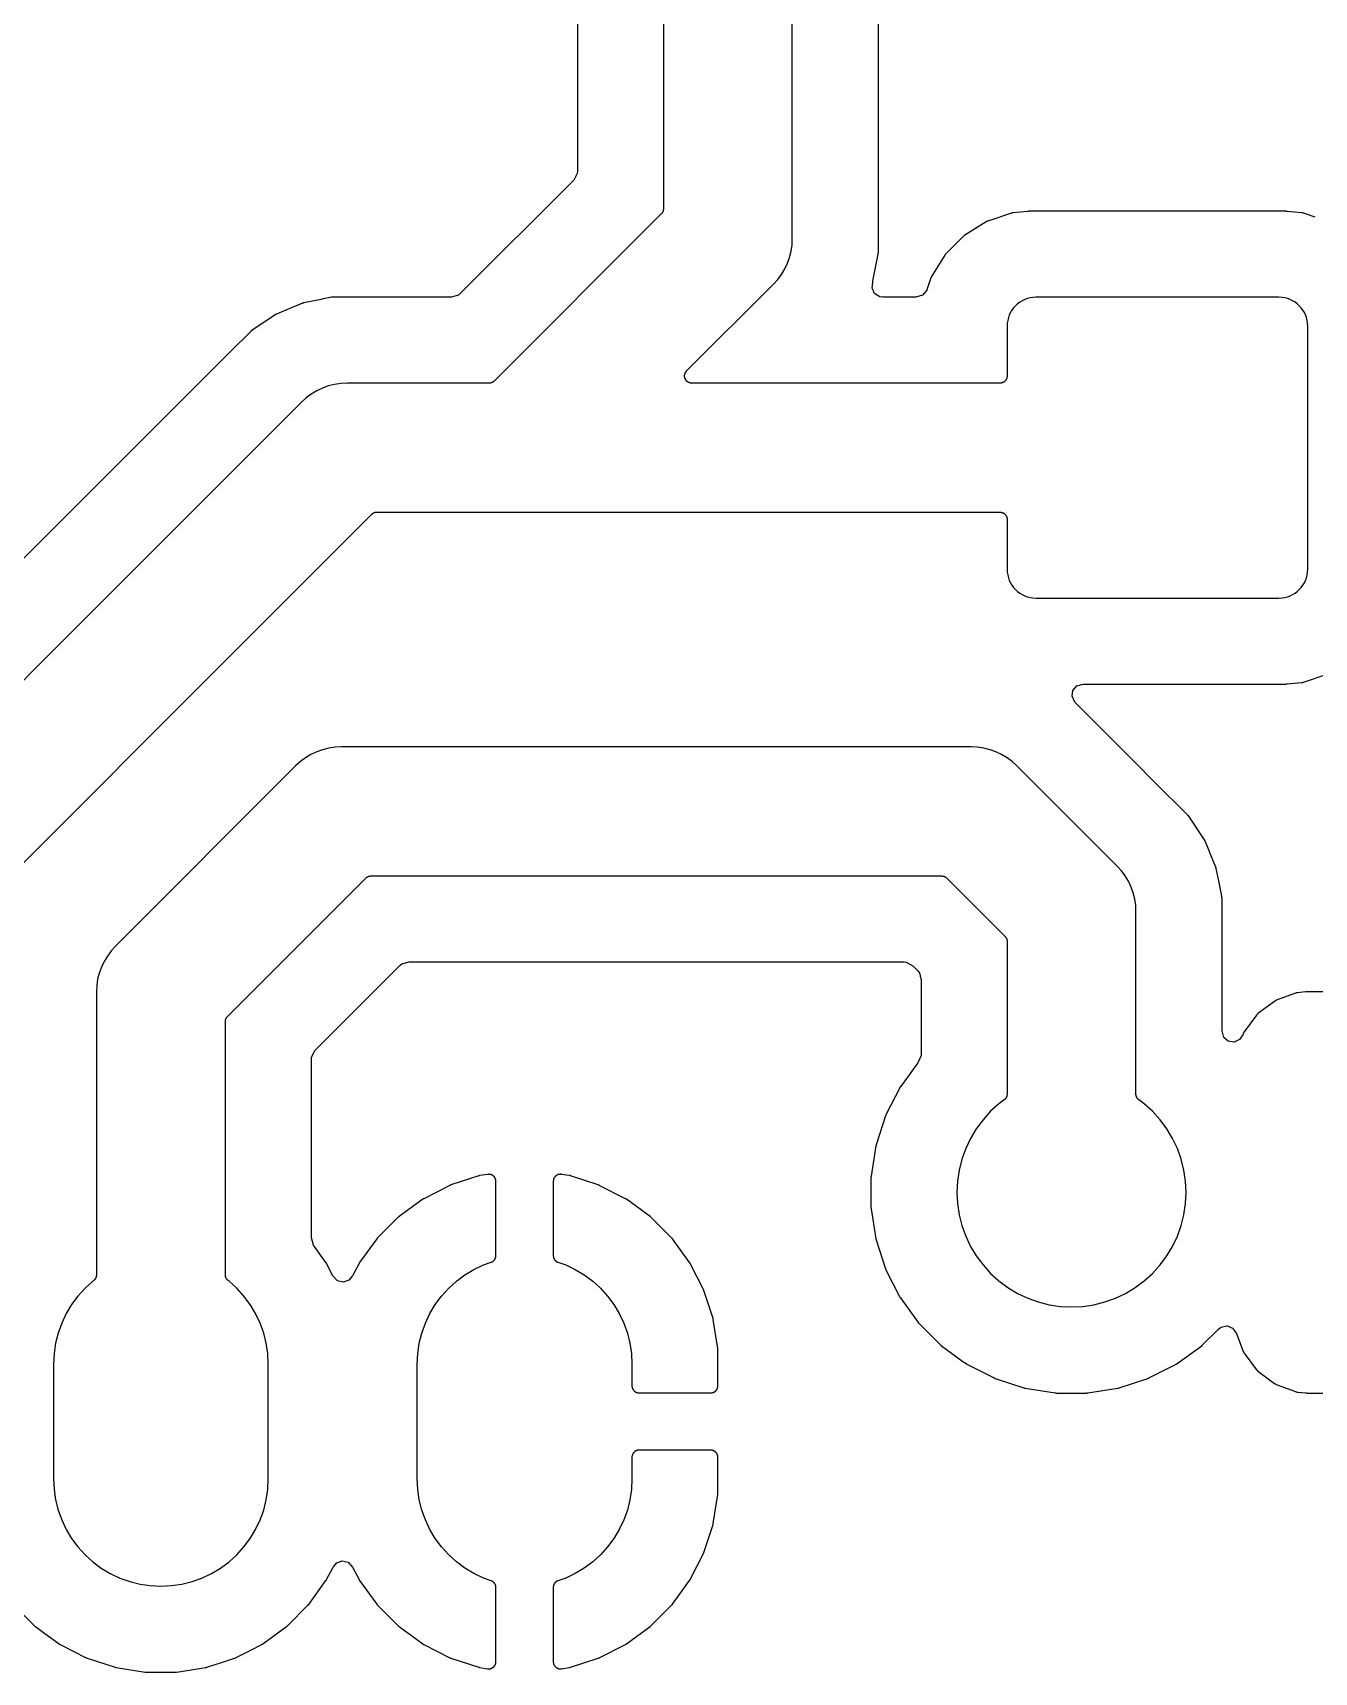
# Model space of a CAD drawing. Header units: metres. Extents: x 46.2 to 140.4, y -137.6 to -43.4.
# Drawn here: x 121.65 to 130.59, y -80.61 to -69.16 of the extents above; entities that cross this region are included whole.
import ezdxf

# ---------------------------------------------------------------- set-up
doc = ezdxf.new("R2010")
doc.units = ezdxf.units.M

msp = doc.modelspace()

# ---------------------------------------------------------------- linework, layer by layer
for points in [[(120.465, -76.072), (124.012, -72.525), (124.013, -72.524), (124.014, -72.523), (124.015, -72.522), (124.015, -72.522), (124.016, -72.521), (124.017, -72.52), (124.018, -72.519), (124.019, -72.519), (124.02, -72.518), (124.022, -72.517), (124.023, -72.517), (124.024, -72.516), (124.025, -72.516), (124.026, -72.515), (124.027, -72.515), (124.028, -72.514), (124.029, -72.514), (124.03, -72.513), (124.032, -72.513), (124.033, -72.512), (124.034, -72.512), (124.035, -72.512), (124.036, -72.511), (124.037, -72.511), (124.039, -72.511), (124.04, -72.511), (124.041, -72.511), (124.042, -72.51), (124.044, -72.51), (124.045, -72.51), (124.046, -72.51), (124.047, -72.51), (128.4, -72.51), (128.401, -72.51), (128.402, -72.51), (128.404, -72.51), (128.405, -72.51), (128.406, -72.511), (128.407, -72.511), (128.409, -72.511), (128.41, -72.511), (128.411, -72.511), (128.412, -72.512), (128.413, -72.512), (128.415, -72.512), (128.416, -72.513), (128.417, -72.513), (128.418, -72.514), (128.419, -72.514), (128.42, -72.515), (128.421, -72.515), (128.422, -72.516), (128.424, -72.516), (128.425, -72.517), (128.426, -72.517), (128.427, -72.518), (128.428, -72.519), (128.429, -72.519), (128.43, -72.52), (128.431, -72.521), (128.432, -72.522), (128.433, -72.522), (128.434, -72.523), (128.434, -72.524), (128.435, -72.525), (128.436, -72.526), (128.437, -72.527), (128.438, -72.528), (128.439, -72.529), (128.439, -72.529), (128.44, -72.53), (128.441, -72.531), (128.442, -72.532), (128.442, -72.534), (128.443, -72.535), (128.444, -72.536), (128.444, -72.537), (128.445, -72.538), (128.445, -72.539), (128.446, -72.54), (128.446, -72.541), (128.447, -72.542), (128.447, -72.543), (128.447, -72.545), (128.448, -72.546), (128.448, -72.547), (128.449, -72.548), (128.449, -72.549), (128.449, -72.55), (128.449, -72.552), (128.449, -72.553), (128.45, -72.554), (128.45, -72.555), (128.45, -72.557), (128.45, -72.558), (128.45, -72.559), (128.45, -72.56), (128.45, -72.909), (128.451, -72.93), (128.454, -72.949), (128.459, -72.968), (128.465, -72.987), (128.474, -73.004), (128.484, -73.021), (128.495, -73.037), (128.509, -73.051), (128.523, -73.065), (128.539, -73.076), (128.556, -73.086), (128.573, -73.095), (128.592, -73.101), (128.611, -73.106), (128.63, -73.109), (128.651, -73.11), (130.349, -73.11), (130.37, -73.109), (130.389, -73.106), (130.408, -73.101), (130.427, -73.095), (130.444, -73.086), (130.461, -73.076), (130.477, -73.065), (130.491, -73.051), (130.505, -73.037), (130.516, -73.021), (130.526, -73.004), (130.535, -72.987), (130.541, -72.968), (130.546, -72.949), (130.549, -72.93), (130.55, -72.909), (130.55, -71.211), (130.549, -71.19), (130.546, -71.171), (130.541, -71.152), (130.535, -71.133), (130.526, -71.116), (130.516, -71.099), (130.505, -71.083), (130.491, -71.069), (130.477, -71.055), (130.461, -71.044), (130.444, -71.034), (130.427, -71.025), (130.408, -71.019), (130.389, -71.014), (130.37, -71.011), (130.349, -71.01), (128.651, -71.01), (128.63, -71.011), (128.611, -71.014), (128.592, -71.019), (128.573, -71.025), (128.556, -71.034), (128.539, -71.044), (128.523, -71.055), (128.509, -71.069), (128.495, -71.083), (128.484, -71.099), (128.474, -71.116), (128.465, -71.133), (128.459, -71.152), (128.454, -71.171), (128.451, -71.19), (128.45, -71.211), (128.45, -71.56), (128.45, -71.561), (128.45, -71.562), (128.45, -71.563), (128.45, -71.565), (128.45, -71.566), (128.449, -71.567), (128.449, -71.568), (128.449, -71.57), (128.449, -71.571), (128.449, -71.572), (128.448, -71.573), (128.448, -71.574), (128.447, -71.575), (128.447, -71.577), (128.447, -71.578), (128.446, -71.579), (128.446, -71.58), (128.445, -71.581), (128.445, -71.582), (128.444, -71.583), (128.444, -71.584), (128.443, -71.585), (128.442, -71.586), (128.442, -71.588), (128.441, -71.589), (128.44, -71.59), (128.439, -71.591), (128.439, -71.591), (128.438, -71.592), (128.437, -71.593), (128.436, -71.594), (128.435, -71.595), (128.434, -71.596), (128.434, -71.597), (128.433, -71.598), (128.432, -71.598), (128.431, -71.599), (128.43, -71.6), (128.429, -71.601), (128.428, -71.601), (128.427, -71.602), (128.426, -71.603), (128.425, -71.603), (128.424, -71.604), (128.422, -71.604), (128.421, -71.605), (128.42, -71.605), (128.419, -71.606), (128.418, -71.606), (128.417, -71.607), (128.416, -71.607), (128.415, -71.608), (128.413, -71.608), (128.412, -71.608), (128.411, -71.609), (128.41, -71.609), (128.409, -71.609), (128.407, -71.609), (128.406, -71.609), (128.405, -71.61), (128.404, -71.61), (128.402, -71.61), (128.401, -71.61), (128.4, -71.61), (126.248, -71.61), (126.246, -71.61), (126.245, -71.61), (126.244, -71.61), (126.243, -71.61), (126.242, -71.609), (126.24, -71.609), (126.239, -71.609), (126.238, -71.609), (126.237, -71.609), (126.236, -71.608), (126.234, -71.608), (126.233, -71.608), (126.232, -71.607), (126.231, -71.607), (126.23, -71.606), (126.229, -71.606), (126.227, -71.605), (126.226, -71.605), (126.225, -71.604), (126.224, -71.604), (126.223, -71.603), (126.222, -71.603), (126.221, -71.602), (126.22, -71.601), (126.219, -71.601), (126.218, -71.6), (126.217, -71.599), (126.216, -71.598), (126.215, -71.598), (126.214, -71.597), (126.213, -71.596), (126.212, -71.595), (126.211, -71.594), (126.211, -71.593), (126.21, -71.592), (126.209, -71.591), (126.208, -71.591), (126.208, -71.59), (126.207, -71.589), (126.206, -71.588), (126.205, -71.586), (126.205, -71.585), (126.204, -71.584), (126.204, -71.583), (126.203, -71.582), (126.203, -71.581), (126.202, -71.58), (126.202, -71.579), (126.201, -71.578), (126.201, -71.577), (126.2, -71.575), (126.2, -71.574), (126.2, -71.573), (126.199, -71.572), (126.199, -71.571), (126.199, -71.57), (126.198, -71.568), (126.198, -71.567), (126.198, -71.566), (126.198, -71.565), (126.198, -71.563), (126.198, -71.562), (126.198, -71.561), (126.198, -71.56), (126.198, -71.559), (126.198, -71.557), (126.198, -71.556), (126.198, -71.555), (126.198, -71.554), (126.198, -71.552), (126.198, -71.551), (126.199, -71.55), (126.199, -71.549), (126.199, -71.548), (126.2, -71.546), (126.2, -71.545), (126.2, -71.544), (126.201, -71.543), (126.201, -71.542), (126.202, -71.541), (126.202, -71.539), (126.203, -71.538), (126.203, -71.537), (126.204, -71.536), (126.204, -71.535), (126.205, -71.534), (126.205, -71.533), (126.206, -71.532), (126.207, -71.531), (126.208, -71.53), (126.208, -71.529), (126.209, -71.528), (126.21, -71.527), (126.211, -71.526), (126.211, -71.525), (126.212, -71.524), (126.818, -70.919), (126.848, -70.886), (126.874, -70.85), (126.897, -70.812), (126.916, -70.772), (126.931, -70.731), (126.942, -70.688), (126.948, -70.644), (126.95, -70.599), (126.95, -58.601)], [(130.601, -70.45), (130.519, -70.423), (130.517, -70.422), (130.516, -70.422), (130.515, -70.422), (130.514, -70.421), (130.513, -70.421), (130.511, -70.421), (130.51, -70.421), (130.509, -70.42), (130.508, -70.42), (130.508, -70.42), (130.405, -70.41), (130.404, -70.41), (130.403, -70.41), (130.401, -70.41), (130.4, -70.409), (128.6, -70.409), (128.599, -70.41), (128.597, -70.41), (128.596, -70.41), (128.595, -70.41), (128.492, -70.42), (128.491, -70.42), (128.49, -70.421), (128.489, -70.421), (128.488, -70.421), (128.487, -70.421), (128.485, -70.421), (128.484, -70.422), (128.483, -70.422), (128.482, -70.422), (128.481, -70.423), (128.481, -70.423), (128.315, -70.478), (128.315, -70.478), (128.314, -70.478), (128.313, -70.479), (128.312, -70.479), (128.311, -70.479), (128.309, -70.48), (128.308, -70.48), (128.307, -70.481), (128.306, -70.481), (128.305, -70.482), (128.304, -70.483), (128.155, -70.575), (128.154, -70.576), (128.153, -70.576), (128.152, -70.577), (128.151, -70.578), (128.15, -70.578), (128.149, -70.579), (128.148, -70.58), (128.147, -70.581), (128.146, -70.582), (128.022, -70.706), (128.021, -70.707), (128.02, -70.708), (128.019, -70.709), (128.018, -70.71), (128.018, -70.711), (128.017, -70.712), (128.016, -70.713), (128.016, -70.714), (128.015, -70.715), (127.923, -70.864), (127.922, -70.865), (127.921, -70.866), (127.921, -70.867), (127.92, -70.868), (127.92, -70.869), (127.919, -70.871), (127.919, -70.872), (127.919, -70.873), (127.918, -70.874), (127.918, -70.875), (127.918, -70.875), (127.918, -70.875), (127.89, -70.957), (127.889, -70.961), (127.859, -70.996), (127.813, -71.009), (127.581, -71.009), (127.562, -71.007), (127.543, -70.995), (127.542, -70.994), (127.541, -70.994), (127.524, -70.984), (127.516, -70.966), (127.516, -70.965), (127.516, -70.964), (127.507, -70.947), (127.51, -70.928), (127.51, -70.927), (127.51, -70.926), (127.512, -70.904), (127.512, -70.902), (127.512, -70.901), (127.512, -70.9), (127.513, -70.898), (127.512, -70.897), (127.512, -70.896), (127.512, -70.895), (127.522, -70.849), (127.55, -70.708), (127.55, -70.707), (127.55, -70.706), (127.55, -70.705), (127.55, -70.703), (127.55, -70.702), (127.55, -70.701), (127.55, -70.7), (127.551, -70.699), (127.551, -58.501)], [(126.05, -58.807), (126.05, -70.393), (126.05, -70.394), (126.05, -70.395), (126.05, -70.396), (126.05, -70.398), (126.049, -70.399), (126.049, -70.4), (126.049, -70.401), (126.049, -70.403), (126.049, -70.404), (126.048, -70.405), (126.048, -70.406), (126.048, -70.407), (126.047, -70.408), (126.047, -70.41), (126.046, -70.411), (126.046, -70.412), (126.045, -70.413), (126.045, -70.414), (126.044, -70.415), (126.044, -70.416), (126.043, -70.417), (126.043, -70.418), (126.042, -70.42), (126.041, -70.421), (126.041, -70.422), (126.04, -70.423), (126.039, -70.424), (126.038, -70.425), (126.038, -70.425), (126.037, -70.426), (126.036, -70.427), (126.035, -70.428), (124.868, -71.595), (124.867, -71.596), (124.866, -71.597), (124.865, -71.598), (124.865, -71.598), (124.864, -71.599), (124.863, -71.6), (124.862, -71.601), (124.861, -71.601), (124.86, -71.602), (124.858, -71.603), (124.857, -71.603), (124.856, -71.604), (124.855, -71.604), (124.854, -71.605), (124.853, -71.605), (124.852, -71.606), (124.851, -71.606), (124.85, -71.607), (124.848, -71.607), (124.847, -71.608), (124.846, -71.608), (124.845, -71.608), (124.844, -71.609), (124.843, -71.609), (124.841, -71.609), (124.84, -71.609), (124.839, -71.609), (124.838, -71.61), (124.836, -71.61), (124.835, -71.61), (124.834, -71.61), (124.833, -71.61), (123.841, -71.61), (123.796, -71.612), (123.752, -71.618), (123.709, -71.629), (123.668, -71.644), (123.628, -71.663), (123.59, -71.686), (123.554, -71.712), (123.521, -71.742), (119.682, -75.581)], [(125.449, -64.462), (125.449, -70.132), (125.448, -70.145), (125.423, -70.192), (124.628, -70.986), (124.618, -70.995), (124.567, -71.009), (123.741, -71.009), (123.74, -71.01), (123.739, -71.01), (123.738, -71.01), (123.737, -71.01), (123.735, -71.01), (123.734, -71.01), (123.733, -71.01), (123.732, -71.01), (123.663, -71.024), (123.659, -71.025), (123.538, -71.049), (123.537, -71.049), (123.536, -71.049), (123.535, -71.05), (123.534, -71.05), (123.532, -71.05), (123.531, -71.051), (123.53, -71.051), (123.529, -71.052), (123.48, -71.072), (123.472, -71.075), (123.347, -71.127), (123.346, -71.128), (123.345, -71.128), (123.344, -71.129), (123.342, -71.129), (123.342, -71.129), (123.341, -71.13), (123.34, -71.13), (123.339, -71.131), (123.338, -71.132), (123.174, -71.241), (123.173, -71.242), (123.172, -71.243), (123.172, -71.243), (123.171, -71.244), (123.17, -71.244), (123.169, -71.245), (123.169, -71.246), (123.168, -71.247), (123.167, -71.248), (123.023, -71.391), (123.023, -71.391), (119.33, -75.084)], [(132.338, -75.859), (130.542, -75.859), (130.541, -75.86), (130.54, -75.86), (130.539, -75.86), (130.537, -75.86), (130.537, -75.86), (130.537, -75.86), (130.477, -75.866), (130.476, -75.866), (130.475, -75.866), (130.474, -75.867), (130.473, -75.867), (130.472, -75.867), (130.47, -75.867), (130.469, -75.868), (130.468, -75.868), (130.467, -75.868), (130.466, -75.869), (130.465, -75.869), (130.465, -75.869), (130.33, -75.919), (130.329, -75.92), (130.328, -75.92), (130.327, -75.921), (130.326, -75.921), (130.325, -75.922), (130.324, -75.922), (130.323, -75.923), (130.323, -75.923), (130.322, -75.923), (130.321, -75.924), (130.32, -75.925), (130.319, -75.926), (130.318, -75.926), (130.202, -76.012), (130.202, -76.013), (130.201, -76.014), (130.2, -76.015), (130.199, -76.015), (130.198, -76.016), (130.197, -76.017), (130.197, -76.017), (130.196, -76.018), (130.195, -76.019), (130.195, -76.02), (130.194, -76.021), (130.193, -76.022), (130.192, -76.022), (130.106, -76.138), (130.105, -76.139), (130.105, -76.14), (130.104, -76.141), (130.103, -76.142), (130.103, -76.143), (130.103, -76.143), (130.102, -76.144), (130.102, -76.145), (130.101, -76.146), (130.101, -76.147), (130.1, -76.148), (130.1, -76.149), (130.099, -76.15), (130.096, -76.159), (130.072, -76.193), (130.035, -76.21), (129.995, -76.205), (129.964, -76.178), (129.951, -76.132), (129.951, -75.201), (129.95, -75.2), (129.95, -75.199), (129.95, -75.198), (129.95, -75.197), (129.95, -75.195), (129.95, -75.194), (129.95, -75.193), (129.95, -75.192), (129.926, -75.072), (129.926, -75.072), (129.924, -75.064), (129.911, -74.998), (129.911, -74.997), (129.911, -74.996), (129.91, -74.995), (129.91, -74.994), (129.91, -74.992), (129.909, -74.991), (129.909, -74.99), (129.908, -74.989), (129.864, -74.883), (129.863, -74.879), (129.833, -74.807), (129.832, -74.806), (129.832, -74.805), (129.831, -74.804), (129.831, -74.802), (129.831, -74.802), (129.83, -74.801), (129.83, -74.8), (129.829, -74.799), (129.828, -74.798), (129.719, -74.634), (129.718, -74.633), (129.717, -74.632), (129.717, -74.631), (129.716, -74.63), (129.715, -74.63), (129.714, -74.629), (129.713, -74.628), (129.712, -74.627), (129.617, -74.531), (129.573, -74.488), (129.573, -74.488), (129.251, -74.166), (128.923, -73.838), (128.904, -73.795), (128.909, -73.755), (128.936, -73.724), (128.982, -73.711), (130.4, -73.711), (130.401, -73.71), (130.403, -73.71), (130.404, -73.71), (130.405, -73.71), (130.508, -73.7), (130.509, -73.7), (130.511, -73.699), (130.512, -73.699), (130.513, -73.699), (130.515, -73.699), (130.516, -73.698), (130.517, -73.698), (130.519, -73.697), (130.685, -73.642)], [(122.166, -75.61), (122.143, -75.648), (122.124, -75.688), (122.109, -75.729), (122.098, -75.772), (122.092, -75.816), (122.09, -75.861), (122.09, -77.836), (122.09, -77.837), (122.09, -77.839), (122.09, -77.84), (122.089, -77.841), (122.089, -77.843), (122.089, -77.844), (122.089, -77.845), (122.089, -77.846), (122.088, -77.848), (122.088, -77.849), (122.088, -77.85), (122.087, -77.851), (122.087, -77.853), (122.086, -77.854), (122.086, -77.855), (122.086, -77.856), (122.085, -77.858), (122.084, -77.859), (122.084, -77.86), (122.083, -77.861), (122.083, -77.862), (122.082, -77.863), (122.081, -77.864), (122.08, -77.865), (122.08, -77.866), (122.079, -77.867), (122.078, -77.868), (122.077, -77.869), (122.076, -77.87), (122.075, -77.871), (122.074, -77.872), (122.074, -77.873), (122.073, -77.874), (122.072, -77.875), (122.071, -77.876), (122.07, -77.876), (122.064, -77.88), (122.01, -77.93), (121.96, -77.984), (121.916, -78.043), (121.879, -78.106), (121.847, -78.173), (121.822, -78.242), (121.804, -78.314), (121.794, -78.386), (121.79, -78.461), (121.79, -79.259), (121.794, -79.334), (121.804, -79.406), (121.822, -79.478), (121.847, -79.547), (121.879, -79.614), (121.916, -79.677), (121.96, -79.736), (122.01, -79.79), (122.064, -79.84), (122.123, -79.884), (122.186, -79.921), (122.253, -79.953), (122.322, -79.978), (122.394, -79.996), (122.466, -80.006), (122.54, -80.01), (122.614, -80.006), (122.686, -79.996), (122.758, -79.978), (122.827, -79.953), (122.894, -79.921), (122.957, -79.884), (123.016, -79.84), (123.07, -79.79), (123.12, -79.736), (123.164, -79.677), (123.201, -79.614), (123.233, -79.547), (123.258, -79.478), (123.276, -79.406), (123.286, -79.334), (123.29, -79.259), (123.29, -78.461), (123.286, -78.386), (123.276, -78.314), (123.258, -78.242), (123.233, -78.173), (123.201, -78.106), (123.164, -78.043), (123.12, -77.984), (123.07, -77.93), (123.016, -77.88), (123.01, -77.876), (123.01, -77.876), (123.009, -77.875), (123.008, -77.874), (123.007, -77.873), (123.006, -77.873), (123.005, -77.872), (123.004, -77.871), (123.004, -77.87), (123.003, -77.869), (123.002, -77.868), (123.001, -77.867), (123.001, -77.867), (123, -77.866), (122.999, -77.865), (122.999, -77.864), (122.998, -77.863), (122.997, -77.862), (122.997, -77.861), (122.996, -77.86), (122.996, -77.859), (122.995, -77.858), (122.995, -77.857), (122.994, -77.856), (122.994, -77.854), (122.993, -77.853), (122.993, -77.852), (122.993, -77.851), (122.992, -77.85), (122.992, -77.849), (122.992, -77.848), (122.991, -77.847), (122.991, -77.845), (122.991, -77.844), (122.991, -77.843), (122.991, -77.842), (122.99, -77.841), (122.99, -77.84), (122.99, -77.839), (122.99, -77.837), (122.99, -77.836), (122.99, -76.067), (122.99, -76.066), (122.99, -76.065), (122.99, -76.064), (122.99, -76.062), (122.991, -76.061), (122.991, -76.06), (122.991, -76.059), (122.991, -76.057), (122.991, -76.056), (122.992, -76.055), (122.992, -76.054), (122.992, -76.053), (122.993, -76.052), (122.993, -76.05), (122.994, -76.049), (122.994, -76.048), (122.995, -76.047), (122.995, -76.046), (122.996, -76.045), (122.996, -76.044), (122.997, -76.043), (122.997, -76.042), (122.998, -76.04), (122.999, -76.039), (122.999, -76.038), (123, -76.037), (123.001, -76.036), (123.002, -76.035), (123.002, -76.035), (123.003, -76.034), (123.004, -76.033), (123.005, -76.032), (123.972, -75.065), (123.973, -75.064), (123.974, -75.063), (123.975, -75.062), (123.975, -75.062), (123.976, -75.061), (123.977, -75.06), (123.978, -75.059), (123.979, -75.059), (123.98, -75.058), (123.982, -75.057), (123.983, -75.057), (123.984, -75.056), (123.985, -75.056), (123.986, -75.055), (123.987, -75.055), (123.988, -75.054), (123.989, -75.054), (123.99, -75.053), (123.992, -75.053), (123.993, -75.052), (123.994, -75.052), (123.995, -75.052), (123.996, -75.051), (123.997, -75.051), (123.999, -75.051), (124, -75.051), (124.001, -75.051), (124.002, -75.05), (124.004, -75.05), (124.005, -75.05), (124.006, -75.05), (124.007, -75.05), (127.993, -75.05), (127.994, -75.05), (127.995, -75.05), (127.996, -75.05), (127.998, -75.05), (127.999, -75.051), (128, -75.051), (128.001, -75.051), (128.003, -75.051), (128.004, -75.051), (128.005, -75.052), (128.006, -75.052), (128.007, -75.052), (128.008, -75.053), (128.01, -75.053), (128.011, -75.054), (128.012, -75.054), (128.013, -75.055), (128.014, -75.055), (128.015, -75.056), (128.016, -75.056), (128.017, -75.057), (128.018, -75.057), (128.02, -75.058), (128.021, -75.059), (128.022, -75.059), (128.023, -75.06), (128.024, -75.061), (128.025, -75.062), (128.025, -75.062), (128.026, -75.063), (128.027, -75.064), (128.028, -75.065), (128.435, -75.472), (128.436, -75.473), (128.437, -75.474), (128.438, -75.475), (128.438, -75.475), (128.439, -75.476), (128.44, -75.477), (128.441, -75.478), (128.441, -75.479), (128.442, -75.48), (128.443, -75.482), (128.443, -75.483), (128.444, -75.484), (128.444, -75.485), (128.445, -75.486), (128.445, -75.487), (128.446, -75.488), (128.446, -75.489), (128.447, -75.49), (128.447, -75.492), (128.448, -75.493), (128.448, -75.494), (128.448, -75.495), (128.449, -75.496), (128.449, -75.497), (128.449, -75.499), (128.449, -75.5), (128.449, -75.501), (128.45, -75.502), (128.45, -75.504), (128.45, -75.505), (128.45, -75.506), (128.45, -75.507), (128.45, -76.574), (128.45, -76.575), (128.45, -76.577), (128.45, -76.578), (128.449, -76.579), (128.449, -76.58), (128.449, -76.582), (128.449, -76.583), (128.449, -76.584), (128.448, -76.586), (128.448, -76.587), (128.448, -76.588), (128.447, -76.589), (128.447, -76.591), (128.446, -76.592), (128.446, -76.593), (128.446, -76.594), (128.445, -76.595), (128.444, -76.597), (128.444, -76.598), (128.443, -76.599), (128.443, -76.6), (128.442, -76.601), (128.441, -76.602), (128.44, -76.603), (128.44, -76.604), (128.439, -76.605), (128.438, -76.606), (128.437, -76.607), (128.436, -76.608), (128.435, -76.609), (128.434, -76.61), (128.434, -76.611), (128.433, -76.612), (128.432, -76.613), (128.431, -76.613), (128.43, -76.614), (128.393, -76.642), (128.334, -76.694), (128.282, -76.753), (128.235, -76.816), (128.195, -76.883), (128.161, -76.954), (128.135, -77.028), (128.115, -77.104), (128.104, -77.182), (128.1, -77.26), (128.104, -77.338), (128.115, -77.416), (128.135, -77.492), (128.161, -77.566), (128.195, -77.637), (128.235, -77.704), (128.282, -77.767), (128.334, -77.826), (128.393, -77.878), (128.456, -77.925), (128.523, -77.965), (128.594, -77.999), (128.668, -78.025), (128.744, -78.045), (128.822, -78.056), (128.9, -78.06), (128.978, -78.056), (129.056, -78.045), (129.132, -78.025), (129.206, -77.999), (129.277, -77.965), (129.344, -77.925), (129.407, -77.878), (129.466, -77.826), (129.518, -77.767), (129.565, -77.704), (129.605, -77.637), (129.639, -77.566), (129.665, -77.492), (129.685, -77.416), (129.696, -77.338), (129.7, -77.26), (129.696, -77.182), (129.685, -77.104), (129.665, -77.028), (129.639, -76.954), (129.605, -76.883), (129.565, -76.816), (129.518, -76.753), (129.466, -76.694), (129.407, -76.642), (129.37, -76.614), (129.37, -76.613), (129.369, -76.613), (129.368, -76.612), (129.367, -76.611), (129.366, -76.61), (129.365, -76.61), (129.364, -76.609), (129.364, -76.608), (129.363, -76.607), (129.362, -76.606), (129.361, -76.605), (129.361, -76.604), (129.36, -76.603), (129.359, -76.603), (129.359, -76.602), (129.358, -76.601), (129.357, -76.6), (129.357, -76.599), (129.356, -76.598), (129.356, -76.597), (129.355, -76.595), (129.355, -76.594), (129.354, -76.593), (129.354, -76.592), (129.353, -76.591), (129.353, -76.59), (129.353, -76.589), (129.352, -76.588), (129.352, -76.587), (129.352, -76.586), (129.351, -76.584), (129.351, -76.583), (129.351, -76.582), (129.351, -76.581), (129.351, -76.58), (129.35, -76.579), (129.35, -76.578), (129.35, -76.576), (129.35, -76.575), (129.35, -76.574), (129.35, -75.301), (129.348, -75.256), (129.342, -75.212), (129.331, -75.169), (129.316, -75.128), (129.297, -75.088), (129.274, -75.05), (129.248, -75.014), (129.218, -74.981), (128.519, -74.282), (128.486, -74.252), (128.45, -74.226), (128.412, -74.203), (128.372, -74.184), (128.331, -74.169), (128.288, -74.158), (128.244, -74.152), (128.199, -74.15), (123.801, -74.15), (123.756, -74.152), (123.712, -74.158), (123.669, -74.169), (123.628, -74.184), (123.588, -74.203), (123.55, -74.226), (123.514, -74.252), (123.481, -74.282), (122.222, -75.541), (122.192, -75.574), (122.166, -75.61)], [(121.513, -80.143), (121.657, -80.287), (121.658, -80.288), (121.659, -80.289), (121.66, -80.29), (121.661, -80.29), (121.661, -80.29), (121.662, -80.291), (121.663, -80.292), (121.663, -80.292), (121.729, -80.34), (121.829, -80.413), (121.83, -80.413), (121.831, -80.414), (121.832, -80.415), (121.833, -80.416), (121.835, -80.416), (121.836, -80.417), (121.836, -80.417), (122.018, -80.51), (122.019, -80.51), (122.02, -80.511), (122.021, -80.511), (122.022, -80.512), (122.023, -80.512), (122.024, -80.512), (122.025, -80.513), (122.22, -80.576), (122.221, -80.576), (122.222, -80.577), (122.223, -80.577), (122.224, -80.577), (122.226, -80.578), (122.227, -80.578), (122.228, -80.578), (122.43, -80.61), (122.431, -80.61), (122.432, -80.61), (122.433, -80.61), (122.434, -80.61), (122.436, -80.61), (122.437, -80.611), (122.438, -80.611), (122.642, -80.611), (122.643, -80.611), (122.644, -80.61), (122.646, -80.61), (122.647, -80.61), (122.648, -80.61), (122.649, -80.61), (122.65, -80.61), (122.751, -80.594), (122.852, -80.578), (122.853, -80.578), (122.854, -80.578), (122.856, -80.577), (122.857, -80.577), (122.858, -80.577), (122.859, -80.576), (122.86, -80.576), (122.964, -80.542), (123.055, -80.513), (123.056, -80.512), (123.058, -80.512), (123.058, -80.512), (123.059, -80.511), (123.06, -80.511), (123.061, -80.51), (123.062, -80.51), (123.164, -80.458), (123.244, -80.417), (123.245, -80.416), (123.247, -80.416), (123.248, -80.415), (123.249, -80.414), (123.25, -80.413), (123.251, -80.413), (123.262, -80.405), (123.417, -80.292), (123.417, -80.292), (123.418, -80.291), (123.419, -80.29), (123.42, -80.29), (123.421, -80.289), (123.422, -80.288), (123.423, -80.287), (123.567, -80.143), (123.568, -80.142), (123.569, -80.141), (123.57, -80.14), (123.57, -80.139), (123.571, -80.138), (123.572, -80.137), (123.572, -80.137), (123.693, -79.971), (123.693, -79.97), (123.694, -79.969), (123.695, -79.968), (123.696, -79.967), (123.696, -79.965), (123.697, -79.964), (123.697, -79.964), (123.697, -79.964), (123.697, -79.964), (123.697, -79.964), (123.742, -79.877), (123.768, -79.846), (123.807, -79.833), (123.847, -79.843), (123.879, -79.877), (123.924, -79.964), (123.924, -79.965), (123.925, -79.966), (123.926, -79.967), (123.926, -79.969), (123.927, -79.97), (123.928, -79.971), (124.048, -80.136), (124.048, -80.137), (124.049, -80.138), (124.05, -80.139), (124.051, -80.14), (124.051, -80.14), (124.052, -80.141), (124.053, -80.142), (124.198, -80.287), (124.199, -80.288), (124.2, -80.289), (124.2, -80.289), (124.201, -80.29), (124.202, -80.291), (124.203, -80.292), (124.204, -80.292), (124.204, -80.292), (124.369, -80.412), (124.37, -80.413), (124.371, -80.414), (124.373, -80.414), (124.374, -80.415), (124.375, -80.416), (124.376, -80.416), (124.376, -80.416), (124.376, -80.416), (124.558, -80.509), (124.559, -80.51), (124.56, -80.51), (124.561, -80.511), (124.562, -80.511), (124.564, -80.512), (124.565, -80.512), (124.566, -80.512), (124.76, -80.576), (124.761, -80.576), (124.762, -80.576), (124.763, -80.576), (124.765, -80.577), (124.766, -80.577), (124.767, -80.577), (124.768, -80.577), (124.822, -80.586), (124.823, -80.586), (124.824, -80.586), (124.825, -80.586), (124.827, -80.587), (124.828, -80.587), (124.829, -80.587), (124.83, -80.587), (124.831, -80.587), (124.832, -80.587), (124.834, -80.586), (124.835, -80.586), (124.836, -80.586), (124.837, -80.586), (124.839, -80.586), (124.84, -80.586), (124.841, -80.585), (124.842, -80.585), (124.843, -80.585), (124.845, -80.584), (124.846, -80.584), (124.847, -80.584), (124.848, -80.583), (124.849, -80.583), (124.85, -80.582), (124.851, -80.582), (124.852, -80.581), (124.854, -80.581), (124.855, -80.58), (124.856, -80.579), (124.857, -80.579), (124.858, -80.578), (124.859, -80.577), (124.86, -80.577), (124.861, -80.576), (124.862, -80.575), (124.863, -80.574), (124.864, -80.574), (124.864, -80.573), (124.865, -80.572), (124.866, -80.571), (124.867, -80.57), (124.868, -80.569), (124.869, -80.568), (124.869, -80.567), (124.87, -80.566), (124.871, -80.565), (124.872, -80.564), (124.872, -80.563), (124.873, -80.562), (124.874, -80.561), (124.874, -80.56), (124.875, -80.559), (124.875, -80.558), (124.876, -80.557), (124.876, -80.556), (124.877, -80.555), (124.877, -80.553), (124.877, -80.552), (124.878, -80.551), (124.878, -80.55), (124.879, -80.549), (124.879, -80.548), (124.879, -80.546), (124.879, -80.545), (124.879, -80.544), (124.88, -80.543), (124.88, -80.542), (124.88, -80.54), (124.88, -80.539), (124.88, -80.538), (124.88, -80.537), (124.88, -80.019), (124.88, -80.018), (124.88, -80.017), (124.88, -80.016), (124.88, -80.014), (124.88, -80.013), (124.879, -80.012), (124.879, -80.011), (124.879, -80.009), (124.879, -80.008), (124.879, -80.007), (124.878, -80.006), (124.878, -80.005), (124.877, -80.004), (124.877, -80.002), (124.877, -80.001), (124.876, -80), (124.876, -79.999), (124.875, -79.998), (124.875, -79.997), (124.874, -79.996), (124.874, -79.995), (124.873, -79.993), (124.872, -79.992), (124.872, -79.991), (124.871, -79.99), (124.87, -79.989), (124.869, -79.988), (124.869, -79.987), (124.868, -79.987), (124.867, -79.986), (124.866, -79.985), (124.865, -79.984), (124.864, -79.983), (124.864, -79.982), (124.863, -79.981), (124.862, -79.981), (124.861, -79.98), (124.86, -79.979), (124.859, -79.978), (124.858, -79.978), (124.857, -79.977), (124.856, -79.976), (124.855, -79.976), (124.854, -79.975), (124.852, -79.975), (124.851, -79.974), (124.85, -79.973), (124.849, -79.973), (124.848, -79.973), (124.847, -79.972), (124.847, -79.972), (124.793, -79.953), (124.726, -79.921), (124.663, -79.884), (124.604, -79.84), (124.55, -79.79), (124.5, -79.736), (124.456, -79.677), (124.419, -79.614), (124.387, -79.547), (124.362, -79.478), (124.344, -79.406), (124.334, -79.334), (124.33, -79.259), (124.33, -78.461), (124.334, -78.386), (124.344, -78.314), (124.362, -78.242), (124.387, -78.173), (124.419, -78.106), (124.456, -78.043), (124.5, -77.984), (124.55, -77.93), (124.604, -77.88), (124.663, -77.836), (124.726, -77.799), (124.793, -77.767), (124.847, -77.748), (124.848, -77.747), (124.849, -77.747), (124.85, -77.747), (124.851, -77.746), (124.852, -77.745), (124.854, -77.745), (124.855, -77.744), (124.856, -77.744), (124.857, -77.743), (124.858, -77.742), (124.859, -77.742), (124.86, -77.741), (124.861, -77.74), (124.862, -77.739), (124.863, -77.739), (124.864, -77.738), (124.864, -77.737), (124.865, -77.736), (124.866, -77.735), (124.867, -77.734), (124.868, -77.733), (124.869, -77.733), (124.869, -77.732), (124.87, -77.731), (124.871, -77.73), (124.872, -77.729), (124.872, -77.728), (124.873, -77.727), (124.874, -77.725), (124.874, -77.724), (124.875, -77.723), (124.875, -77.722), (124.876, -77.721), (124.876, -77.72), (124.877, -77.719), (124.877, -77.718), (124.877, -77.716), (124.878, -77.715), (124.878, -77.714), (124.879, -77.713), (124.879, -77.712), (124.879, -77.711), (124.879, -77.709), (124.879, -77.708), (124.88, -77.707), (124.88, -77.706), (124.88, -77.704), (124.88, -77.703), (124.88, -77.702), (124.88, -77.701), (124.88, -77.183), (124.88, -77.182), (124.88, -77.181), (124.88, -77.18), (124.88, -77.178), (124.88, -77.177), (124.879, -77.176), (124.879, -77.175), (124.879, -77.174), (124.879, -77.172), (124.879, -77.171), (124.878, -77.17), (124.878, -77.169), (124.877, -77.168), (124.877, -77.167), (124.877, -77.165), (124.876, -77.164), (124.876, -77.163), (124.875, -77.162), (124.875, -77.161), (124.874, -77.16), (124.874, -77.159), (124.873, -77.158), (124.872, -77.157), (124.872, -77.156), (124.871, -77.155), (124.87, -77.154), (124.869, -77.153), (124.869, -77.152), (124.868, -77.151), (124.867, -77.15), (124.866, -77.149), (124.865, -77.148), (124.864, -77.147), (124.864, -77.146), (124.863, -77.146), (124.862, -77.145), (124.861, -77.144), (124.86, -77.143), (124.859, -77.143), (124.858, -77.142), (124.857, -77.141), (124.856, -77.141), (124.855, -77.14), (124.854, -77.139), (124.852, -77.139), (124.851, -77.138), (124.85, -77.138), (124.849, -77.137), (124.848, -77.137), (124.847, -77.136), (124.846, -77.136), (124.845, -77.136), (124.843, -77.135), (124.842, -77.135), (124.841, -77.135), (124.84, -77.134), (124.839, -77.134), (124.837, -77.134), (124.836, -77.134), (124.835, -77.134), (124.834, -77.134), (124.832, -77.133), (124.831, -77.133), (124.83, -77.133), (124.829, -77.133), (124.828, -77.133), (124.827, -77.133), (124.825, -77.134), (124.824, -77.134), (124.823, -77.134), (124.822, -77.134), (124.768, -77.143), (124.767, -77.143), (124.766, -77.143), (124.765, -77.143), (124.763, -77.144), (124.762, -77.144), (124.761, -77.144), (124.76, -77.144), (124.566, -77.208), (124.565, -77.208), (124.564, -77.208), (124.562, -77.209), (124.561, -77.209), (124.56, -77.21), (124.559, -77.21), (124.558, -77.211), (124.376, -77.304), (124.375, -77.304), (124.374, -77.305), (124.373, -77.306), (124.371, -77.306), (124.37, -77.307), (124.369, -77.308), (124.204, -77.428), (124.203, -77.429), (124.202, -77.429), (124.201, -77.43), (124.2, -77.431), (124.199, -77.432), (124.198, -77.432), (124.198, -77.433), (124.053, -77.578), (124.052, -77.579), (124.051, -77.58), (124.051, -77.58), (124.05, -77.581), (124.049, -77.582), (124.048, -77.583), (124.048, -77.584), (124.048, -77.584), (123.928, -77.749), (123.927, -77.75), (123.926, -77.751), (123.926, -77.753), (123.925, -77.754), (123.924, -77.755), (123.924, -77.756), (123.924, -77.756), (123.924, -77.756), (123.879, -77.843), (123.853, -77.874), (123.813, -77.887), (123.774, -77.877), (123.741, -77.843), (123.697, -77.756), (123.696, -77.755), (123.696, -77.753), (123.695, -77.752), (123.694, -77.751), (123.693, -77.75), (123.693, -77.749), (123.606, -77.629), (123.591, -77.577), (123.591, -76.328), (123.592, -76.315), (123.617, -76.268), (124.212, -75.674), (124.222, -75.665), (124.273, -75.651), (127.732, -75.651), (127.745, -75.652), (127.792, -75.677), (127.826, -75.712), (127.836, -75.724), (127.836, -75.725), (127.837, -75.726), (127.837, -75.727), (127.838, -75.727), (127.842, -75.747), (127.842, -75.749), (127.843, -75.75), (127.849, -75.773), (127.849, -76.298), (127.849, -76.304), (127.826, -76.355), (127.826, -76.355), (127.705, -76.523), (127.704, -76.524), (127.703, -76.525), (127.702, -76.526), (127.702, -76.526), (127.701, -76.528), (127.701, -76.529), (127.7, -76.529), (127.7, -76.529), (127.604, -76.719), (127.603, -76.72), (127.603, -76.721), (127.603, -76.722), (127.602, -76.723), (127.602, -76.724), (127.601, -76.725), (127.601, -76.726), (127.535, -76.928), (127.535, -76.929), (127.535, -76.93), (127.534, -76.931), (127.534, -76.933), (127.534, -76.934), (127.534, -76.935), (127.533, -76.936), (127.5, -77.146), (127.5, -77.147), (127.5, -77.148), (127.5, -77.149), (127.5, -77.15), (127.5, -77.152), (127.499, -77.153), (127.499, -77.154), (127.499, -77.366), (127.499, -77.367), (127.5, -77.368), (127.5, -77.37), (127.5, -77.371), (127.5, -77.372), (127.5, -77.373), (127.5, -77.374), (127.533, -77.584), (127.534, -77.585), (127.534, -77.586), (127.534, -77.587), (127.534, -77.589), (127.535, -77.59), (127.535, -77.591), (127.535, -77.592), (127.601, -77.794), (127.601, -77.795), (127.602, -77.796), (127.602, -77.797), (127.603, -77.798), (127.603, -77.799), (127.603, -77.8), (127.604, -77.801), (127.7, -77.991), (127.701, -77.992), (127.701, -77.993), (127.702, -77.994), (127.703, -77.995), (127.703, -77.996), (127.704, -77.997), (127.705, -77.997), (127.705, -77.997), (127.829, -78.169), (127.83, -78.17), (127.831, -78.171), (127.831, -78.172), (127.831, -78.172), (127.832, -78.173), (127.833, -78.173), (127.834, -78.174), (127.835, -78.175), (127.985, -78.325), (127.986, -78.326), (127.987, -78.327), (127.987, -78.328), (127.988, -78.329), (127.988, -78.329), (127.989, -78.329), (127.99, -78.33), (127.991, -78.331), (128.141, -78.44), (128.163, -78.456), (128.164, -78.456), (128.165, -78.457), (128.166, -78.458), (128.167, -78.458), (128.168, -78.459), (128.169, -78.46), (128.169, -78.46), (128.169, -78.46), (128.359, -78.556), (128.36, -78.557), (128.361, -78.557), (128.362, -78.557), (128.363, -78.558), (128.364, -78.558), (128.365, -78.559), (128.366, -78.559), (128.568, -78.625), (128.569, -78.625), (128.57, -78.625), (128.571, -78.626), (128.573, -78.626), (128.574, -78.626), (128.575, -78.626), (128.576, -78.627), (128.786, -78.66), (128.787, -78.66), (128.788, -78.66), (128.789, -78.66), (128.79, -78.66), (128.792, -78.66), (128.793, -78.661), (128.794, -78.661), (129.006, -78.661), (129.007, -78.661), (129.008, -78.66), (129.01, -78.66), (129.011, -78.66), (129.012, -78.66), (129.013, -78.66), (129.014, -78.66), (129.224, -78.627), (129.225, -78.626), (129.226, -78.626), (129.227, -78.626), (129.229, -78.626), (129.23, -78.625), (129.231, -78.625), (129.232, -78.625), (129.434, -78.559), (129.435, -78.559), (129.436, -78.558), (129.437, -78.558), (129.438, -78.557), (129.439, -78.557), (129.44, -78.557), (129.441, -78.556), (129.631, -78.46), (129.632, -78.459), (129.633, -78.459), (129.634, -78.458), (129.634, -78.458), (129.635, -78.457), (129.636, -78.456), (129.637, -78.456), (129.809, -78.331), (129.81, -78.33), (129.811, -78.329), (129.812, -78.329), (129.813, -78.328), (129.814, -78.327), (129.814, -78.326), (129.815, -78.325), (129.926, -78.214), (129.943, -78.202), (129.986, -78.193), (130.024, -78.207), (130.053, -78.245), (130.099, -78.37), (130.1, -78.371), (130.1, -78.372), (130.101, -78.373), (130.101, -78.374), (130.102, -78.376), (130.102, -78.377), (130.103, -78.378), (130.104, -78.378), (130.104, -78.379), (130.105, -78.38), (130.105, -78.381), (130.106, -78.382), (130.192, -78.498), (130.193, -78.498), (130.194, -78.499), (130.195, -78.5), (130.195, -78.501), (130.196, -78.502), (130.197, -78.503), (130.198, -78.504), (130.199, -78.505), (130.2, -78.505), (130.201, -78.506), (130.202, -78.507), (130.202, -78.508), (130.318, -78.594), (130.319, -78.595), (130.32, -78.595), (130.321, -78.596), (130.322, -78.596), (130.322, -78.597), (130.323, -78.598), (130.324, -78.598), (130.326, -78.599), (130.327, -78.599), (130.328, -78.6), (130.329, -78.6), (130.33, -78.6), (130.33, -78.601), (130.33, -78.601), (130.465, -78.651), (130.466, -78.651), (130.467, -78.652), (130.468, -78.652), (130.47, -78.652), (130.471, -78.653), (130.472, -78.653), (130.474, -78.653), (130.475, -78.654), (130.476, -78.654), (130.477, -78.654), (130.537, -78.66), (130.538, -78.66), (130.539, -78.66), (130.541, -78.661), (130.542, -78.661), (131.322, -78.661)], [(125.313, -77.748), (125.367, -77.767), (125.434, -77.799), (125.497, -77.836), (125.556, -77.88), (125.61, -77.93), (125.66, -77.984), (125.704, -78.043), (125.741, -78.106), (125.773, -78.173), (125.798, -78.242), (125.816, -78.314), (125.826, -78.386), (125.83, -78.461), (125.83, -78.61), (125.83, -78.611), (125.83, -78.612), (125.83, -78.614), (125.83, -78.615), (125.83, -78.616), (125.831, -78.617), (125.831, -78.619), (125.831, -78.62), (125.831, -78.621), (125.831, -78.622), (125.832, -78.623), (125.832, -78.625), (125.833, -78.626), (125.833, -78.627), (125.833, -78.628), (125.834, -78.629), (125.834, -78.63), (125.835, -78.631), (125.835, -78.632), (125.836, -78.634), (125.836, -78.635), (125.837, -78.636), (125.838, -78.637), (125.838, -78.638), (125.839, -78.639), (125.84, -78.64), (125.841, -78.641), (125.841, -78.642), (125.842, -78.643), (125.843, -78.644), (125.844, -78.644), (125.845, -78.645), (125.846, -78.646), (125.846, -78.647), (125.847, -78.648), (125.848, -78.649), (125.849, -78.649), (125.85, -78.65), (125.851, -78.651), (125.852, -78.652), (125.853, -78.652), (125.854, -78.653), (125.855, -78.654), (125.856, -78.654), (125.858, -78.655), (125.859, -78.655), (125.86, -78.656), (125.861, -78.656), (125.862, -78.657), (125.863, -78.657), (125.864, -78.657), (125.865, -78.658), (125.867, -78.658), (125.868, -78.659), (125.869, -78.659), (125.87, -78.659), (125.871, -78.659), (125.873, -78.659), (125.874, -78.66), (125.875, -78.66), (125.876, -78.66), (125.878, -78.66), (125.879, -78.66), (125.88, -78.66), (126.38, -78.66), (126.381, -78.66), (126.382, -78.66), (126.384, -78.66), (126.385, -78.66), (126.386, -78.66), (126.387, -78.659), (126.389, -78.659), (126.39, -78.659), (126.391, -78.659), (126.392, -78.659), (126.393, -78.658), (126.395, -78.658), (126.396, -78.657), (126.397, -78.657), (126.398, -78.657), (126.399, -78.656), (126.4, -78.656), (126.401, -78.655), (126.402, -78.655), (126.404, -78.654), (126.405, -78.654), (126.406, -78.653), (126.407, -78.652), (126.408, -78.652), (126.409, -78.651), (126.41, -78.65), (126.411, -78.649), (126.412, -78.649), (126.413, -78.648), (126.414, -78.647), (126.414, -78.646), (126.415, -78.645), (126.416, -78.644), (126.417, -78.644), (126.418, -78.643), (126.419, -78.642), (126.419, -78.641), (126.42, -78.64), (126.421, -78.639), (126.422, -78.638), (126.422, -78.637), (126.423, -78.636), (126.424, -78.635), (126.424, -78.634), (126.425, -78.632), (126.425, -78.631), (126.426, -78.63), (126.426, -78.629), (126.427, -78.628), (126.427, -78.627), (126.427, -78.626), (126.428, -78.625), (126.428, -78.623), (126.429, -78.622), (126.429, -78.621), (126.429, -78.62), (126.429, -78.619), (126.429, -78.617), (126.43, -78.616), (126.43, -78.615), (126.43, -78.614), (126.43, -78.612), (126.43, -78.611), (126.43, -78.61), (126.43, -78.358), (126.43, -78.357), (126.43, -78.356), (126.43, -78.354), (126.43, -78.353), (126.43, -78.352), (126.43, -78.351), (126.429, -78.35), (126.397, -78.148), (126.397, -78.147), (126.397, -78.146), (126.397, -78.145), (126.396, -78.143), (126.396, -78.142), (126.396, -78.141), (126.396, -78.14), (126.332, -77.946), (126.332, -77.945), (126.332, -77.944), (126.331, -77.942), (126.331, -77.941), (126.33, -77.94), (126.33, -77.939), (126.329, -77.938), (126.236, -77.756), (126.236, -77.756), (126.236, -77.755), (126.235, -77.754), (126.234, -77.753), (126.234, -77.751), (126.233, -77.75), (126.232, -77.749), (126.112, -77.584), (126.112, -77.583), (126.111, -77.582), (126.11, -77.581), (126.109, -77.58), (126.109, -77.58), (126.108, -77.579), (126.107, -77.578), (125.962, -77.433), (125.961, -77.432), (125.96, -77.431), (125.96, -77.431), (125.959, -77.43), (125.958, -77.429), (125.957, -77.428), (125.956, -77.428), (125.956, -77.428), (125.791, -77.308), (125.79, -77.307), (125.789, -77.306), (125.787, -77.306), (125.786, -77.305), (125.785, -77.304), (125.784, -77.304), (125.784, -77.304), (125.784, -77.304), (125.602, -77.211), (125.601, -77.21), (125.6, -77.21), (125.599, -77.209), (125.598, -77.209), (125.596, -77.208), (125.595, -77.208), (125.594, -77.208), (125.4, -77.144), (125.399, -77.144), (125.398, -77.144), (125.397, -77.144), (125.395, -77.143), (125.394, -77.143), (125.393, -77.143), (125.392, -77.143), (125.338, -77.134), (125.337, -77.134), (125.336, -77.134), (125.335, -77.134), (125.333, -77.133), (125.332, -77.133), (125.331, -77.133), (125.33, -77.133), (125.329, -77.133), (125.328, -77.133), (125.326, -77.134), (125.325, -77.134), (125.324, -77.134), (125.323, -77.134), (125.321, -77.134), (125.32, -77.134), (125.319, -77.135), (125.318, -77.135), (125.317, -77.135), (125.315, -77.136), (125.314, -77.136), (125.313, -77.136), (125.312, -77.137), (125.311, -77.137), (125.31, -77.138), (125.309, -77.138), (125.308, -77.139), (125.306, -77.139), (125.305, -77.14), (125.304, -77.141), (125.303, -77.141), (125.302, -77.142), (125.301, -77.143), (125.3, -77.143), (125.299, -77.144), (125.298, -77.145), (125.297, -77.146), (125.296, -77.146), (125.296, -77.147), (125.295, -77.148), (125.294, -77.149), (125.293, -77.15), (125.292, -77.151), (125.291, -77.152), (125.291, -77.153), (125.29, -77.154), (125.289, -77.155), (125.288, -77.156), (125.288, -77.157), (125.287, -77.158), (125.286, -77.159), (125.286, -77.16), (125.285, -77.161), (125.285, -77.162), (125.284, -77.163), (125.284, -77.164), (125.283, -77.165), (125.283, -77.167), (125.283, -77.168), (125.282, -77.169), (125.282, -77.17), (125.281, -77.171), (125.281, -77.172), (125.281, -77.174), (125.281, -77.175), (125.281, -77.176), (125.28, -77.177), (125.28, -77.178), (125.28, -77.18), (125.28, -77.181), (125.28, -77.182), (125.28, -77.183), (125.28, -77.701), (125.28, -77.702), (125.28, -77.703), (125.28, -77.704), (125.28, -77.706), (125.28, -77.707), (125.281, -77.708), (125.281, -77.709), (125.281, -77.711), (125.281, -77.712), (125.281, -77.713), (125.282, -77.714), (125.282, -77.715), (125.283, -77.716), (125.283, -77.718), (125.283, -77.719), (125.284, -77.72), (125.284, -77.721), (125.285, -77.722), (125.285, -77.723), (125.286, -77.724), (125.286, -77.725), (125.287, -77.727), (125.288, -77.728), (125.288, -77.729), (125.289, -77.73), (125.29, -77.731), (125.291, -77.732), (125.291, -77.733), (125.292, -77.733), (125.293, -77.734), (125.294, -77.735), (125.295, -77.736), (125.296, -77.737), (125.296, -77.738), (125.297, -77.739), (125.298, -77.739), (125.299, -77.74), (125.3, -77.741), (125.301, -77.742), (125.302, -77.742), (125.303, -77.743), (125.304, -77.744), (125.305, -77.744), (125.306, -77.745), (125.308, -77.745), (125.309, -77.746), (125.31, -77.747), (125.311, -77.747), (125.312, -77.747), (125.313, -77.748), (125.313, -77.748)], [(126.112, -80.136), (126.112, -80.136), (126.232, -79.971), (126.233, -79.97), (126.234, -79.969), (126.234, -79.967), (126.235, -79.966), (126.236, -79.965), (126.236, -79.964), (126.236, -79.964), (126.329, -79.782), (126.33, -79.781), (126.33, -79.78), (126.331, -79.779), (126.331, -79.778), (126.332, -79.776), (126.332, -79.775), (126.332, -79.774), (126.396, -79.58), (126.396, -79.579), (126.396, -79.578), (126.396, -79.577), (126.397, -79.575), (126.397, -79.574), (126.397, -79.573), (126.397, -79.572), (126.429, -79.37), (126.43, -79.369), (126.43, -79.368), (126.43, -79.367), (126.43, -79.366), (126.43, -79.364), (126.43, -79.363), (126.43, -79.362), (126.43, -79.11), (126.43, -79.109), (126.43, -79.108), (126.43, -79.106), (126.43, -79.105), (126.43, -79.104), (126.429, -79.103), (126.429, -79.101), (126.429, -79.1), (126.429, -79.099), (126.429, -79.098), (126.428, -79.097), (126.428, -79.095), (126.427, -79.094), (126.427, -79.093), (126.427, -79.092), (126.426, -79.091), (126.426, -79.09), (126.425, -79.089), (126.425, -79.088), (126.424, -79.086), (126.424, -79.085), (126.423, -79.084), (126.422, -79.083), (126.422, -79.082), (126.421, -79.081), (126.42, -79.08), (126.419, -79.079), (126.419, -79.078), (126.418, -79.077), (126.417, -79.076), (126.416, -79.076), (126.415, -79.075), (126.414, -79.074), (126.414, -79.073), (126.413, -79.072), (126.412, -79.071), (126.411, -79.071), (126.41, -79.07), (126.409, -79.069), (126.408, -79.068), (126.407, -79.068), (126.406, -79.067), (126.405, -79.066), (126.404, -79.066), (126.402, -79.065), (126.401, -79.065), (126.4, -79.064), (126.399, -79.064), (126.398, -79.063), (126.397, -79.063), (126.396, -79.063), (126.395, -79.062), (126.393, -79.062), (126.392, -79.061), (126.391, -79.061), (126.39, -79.061), (126.389, -79.061), (126.387, -79.061), (126.386, -79.06), (126.385, -79.06), (126.384, -79.06), (126.382, -79.06), (126.381, -79.06), (126.38, -79.06), (125.88, -79.06), (125.879, -79.06), (125.878, -79.06), (125.876, -79.06), (125.875, -79.06), (125.874, -79.06), (125.873, -79.061), (125.871, -79.061), (125.87, -79.061), (125.869, -79.061), (125.868, -79.061), (125.867, -79.062), (125.865, -79.062), (125.864, -79.063), (125.863, -79.063), (125.862, -79.063), (125.861, -79.064), (125.86, -79.064), (125.859, -79.065), (125.858, -79.065), (125.856, -79.066), (125.855, -79.066), (125.854, -79.067), (125.853, -79.068), (125.852, -79.068), (125.851, -79.069), (125.85, -79.07), (125.849, -79.071), (125.848, -79.071), (125.847, -79.072), (125.846, -79.073), (125.846, -79.074), (125.845, -79.075), (125.844, -79.076), (125.843, -79.076), (125.842, -79.077), (125.841, -79.078), (125.841, -79.079), (125.84, -79.08), (125.839, -79.081), (125.838, -79.082), (125.838, -79.083), (125.837, -79.084), (125.836, -79.085), (125.836, -79.086), (125.835, -79.088), (125.835, -79.089), (125.834, -79.09), (125.834, -79.091), (125.833, -79.092), (125.833, -79.093), (125.833, -79.094), (125.832, -79.095), (125.832, -79.097), (125.831, -79.098), (125.831, -79.099), (125.831, -79.1), (125.831, -79.101), (125.831, -79.103), (125.83, -79.104), (125.83, -79.105), (125.83, -79.106), (125.83, -79.108), (125.83, -79.109), (125.83, -79.11), (125.83, -79.259), (125.826, -79.334), (125.816, -79.406), (125.798, -79.478), (125.773, -79.547), (125.741, -79.614), (125.704, -79.677), (125.66, -79.736), (125.61, -79.79), (125.556, -79.84), (125.497, -79.884), (125.434, -79.921), (125.367, -79.953), (125.313, -79.972), (125.312, -79.973), (125.311, -79.973), (125.31, -79.973), (125.309, -79.974), (125.308, -79.975), (125.306, -79.975), (125.305, -79.976), (125.304, -79.976), (125.303, -79.977), (125.302, -79.978), (125.301, -79.978), (125.3, -79.979), (125.299, -79.98), (125.298, -79.981), (125.297, -79.981), (125.296, -79.982), (125.296, -79.983), (125.295, -79.984), (125.294, -79.985), (125.293, -79.986), (125.292, -79.987), (125.291, -79.987), (125.291, -79.988), (125.29, -79.989), (125.289, -79.99), (125.288, -79.991), (125.288, -79.992), (125.287, -79.993), (125.286, -79.995), (125.286, -79.996), (125.285, -79.997), (125.285, -79.998), (125.284, -79.999), (125.284, -80), (125.283, -80.001), (125.283, -80.002), (125.283, -80.004), (125.282, -80.005), (125.282, -80.006), (125.281, -80.007), (125.281, -80.008), (125.281, -80.009), (125.281, -80.011), (125.281, -80.012), (125.28, -80.013), (125.28, -80.014), (125.28, -80.016), (125.28, -80.017), (125.28, -80.018), (125.28, -80.019), (125.28, -80.537), (125.28, -80.538), (125.28, -80.539), (125.28, -80.54), (125.28, -80.542), (125.28, -80.543), (125.281, -80.544), (125.281, -80.545), (125.281, -80.546), (125.281, -80.548), (125.281, -80.549), (125.282, -80.55), (125.282, -80.551), (125.283, -80.552), (125.283, -80.553), (125.283, -80.555), (125.284, -80.556), (125.284, -80.557), (125.285, -80.558), (125.285, -80.559), (125.286, -80.56), (125.286, -80.561), (125.287, -80.562), (125.288, -80.563), (125.288, -80.564), (125.289, -80.565), (125.29, -80.566), (125.291, -80.567), (125.291, -80.568), (125.292, -80.569), (125.293, -80.57), (125.294, -80.571), (125.295, -80.572), (125.296, -80.573), (125.296, -80.574), (125.297, -80.574), (125.298, -80.575), (125.299, -80.576), (125.3, -80.577), (125.301, -80.577), (125.302, -80.578), (125.303, -80.579), (125.304, -80.579), (125.305, -80.58), (125.306, -80.581), (125.308, -80.581), (125.309, -80.582), (125.31, -80.582), (125.311, -80.583), (125.312, -80.583), (125.313, -80.584), (125.314, -80.584), (125.315, -80.584), (125.317, -80.585), (125.318, -80.585), (125.319, -80.585), (125.32, -80.586), (125.321, -80.586), (125.323, -80.586), (125.324, -80.586), (125.325, -80.586), (125.326, -80.586), (125.328, -80.587), (125.329, -80.587), (125.33, -80.587), (125.331, -80.587), (125.332, -80.587), (125.333, -80.587), (125.335, -80.586), (125.336, -80.586), (125.337, -80.586), (125.338, -80.586), (125.392, -80.577), (125.393, -80.577), (125.394, -80.577), (125.395, -80.577), (125.397, -80.576), (125.398, -80.576), (125.399, -80.576), (125.4, -80.576), (125.594, -80.512), (125.595, -80.512), (125.596, -80.512), (125.598, -80.511), (125.599, -80.511), (125.6, -80.51), (125.601, -80.51), (125.602, -80.509), (125.784, -80.416), (125.785, -80.416), (125.786, -80.415), (125.787, -80.414), (125.789, -80.414), (125.79, -80.413), (125.791, -80.412), (125.956, -80.292), (125.957, -80.291), (125.958, -80.291), (125.959, -80.29), (125.96, -80.289), (125.961, -80.288), (125.962, -80.288), (125.962, -80.287), (126.107, -80.142), (126.108, -80.141), (126.109, -80.14), (126.109, -80.14), (126.11, -80.139), (126.111, -80.138), (126.112, -80.137), (126.112, -80.136)]]:
    msp.add_lwpolyline(points)

doc.saveas('drawing.dxf')
